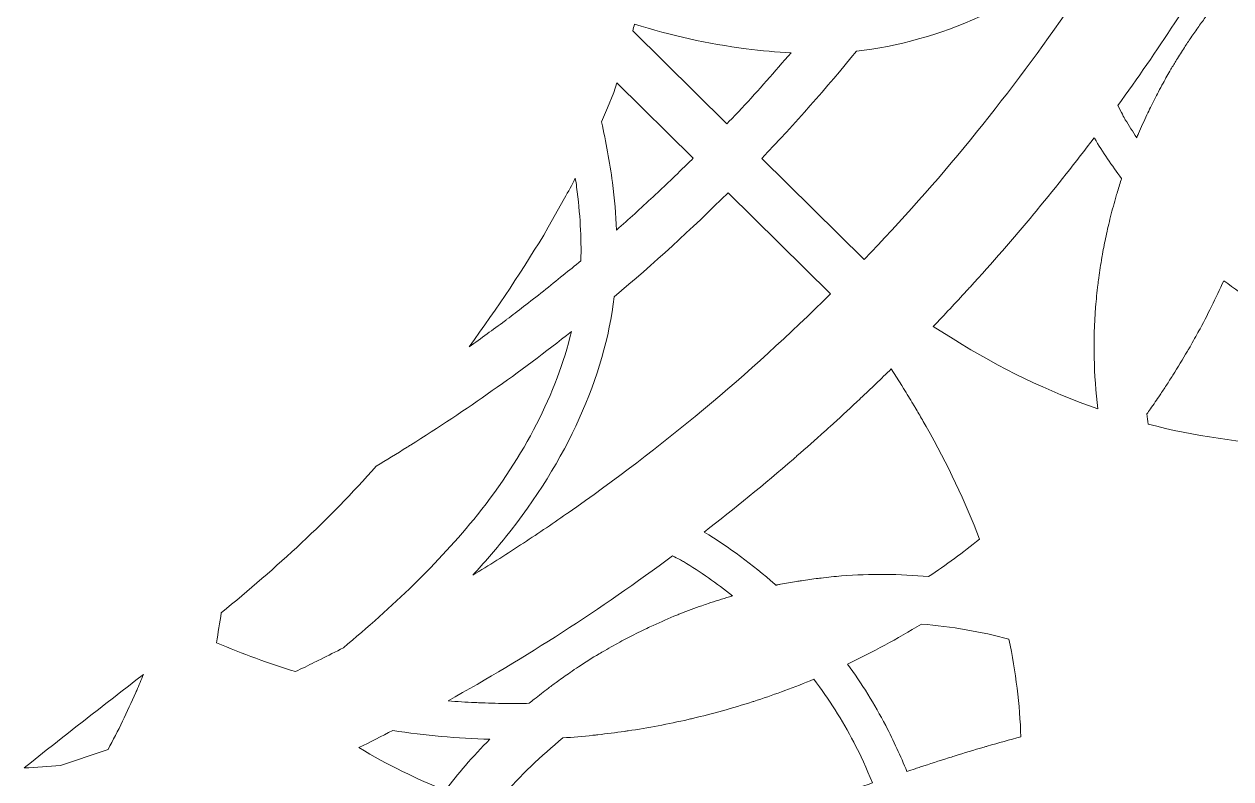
# Model space of a CAD drawing. Header units: millimetres. Extents: x -131 to 670, y -112 to 1620.
# Drawn here: x 509 to 575.5, y 616.4 to 657.9 of the extents above; entities that cross this region are included whole.
import ezdxf

# ---------------------------------------------------------------- set-up
doc = ezdxf.new("R2010")
doc.units = ezdxf.units.MM
doc.header["$MEASUREMENT"] = 0
doc.layers.add('Layer 2', color=7, linetype='Continuous')

msp = doc.modelspace()

# ---------------------------------------------------------------- linework, layer by layer
at = {"layer": 'Layer 2', "lineweight": 0}
for points, knots in [([(569.285, 653.463), (571.447, 656.451), (573.453, 659.531), (575.301, 662.694), (575.356, 662.788), (575.411, 662.883), (575.466, 662.978), (575.902, 663.729), (576.332, 664.483), (576.75, 665.244), (576.859, 664.038), (576.919, 662.822), (576.923, 661.597), (576.706, 661.38), (576.5, 661.153), (576.29, 660.929), (576.185, 660.817), (576.076, 660.709), (575.973, 660.595), (575.793, 660.397), (575.621, 660.193), (575.447, 659.991), (575.309, 659.831), (575.17, 659.674), (575.036, 659.512), (574.878, 659.32), (574.726, 659.124), (574.573, 658.93), (574.429, 658.747), (574.285, 658.565), (574.146, 658.379), (574.006, 658.193), (573.871, 658.004), (573.736, 657.815), (573.59, 657.612), (573.446, 657.407), (573.305, 657.2), (573.183, 657.02), (573.063, 656.839), (572.945, 656.657), (572.798, 656.431), (572.655, 656.202), (572.514, 655.973), (572.409, 655.802), (572.306, 655.631), (572.204, 655.457), (572.056, 655.205), (571.913, 654.951), (571.773, 654.695), (571.686, 654.537), (571.599, 654.38), (571.516, 654.221), (571.365, 653.935), (571.221, 653.646), (571.079, 653.355), (571.013, 653.219), (570.945, 653.085), (570.881, 652.949), (570.721, 652.608), (570.569, 652.264), (570.422, 651.917), (570.389, 651.841), (570.352, 651.766), (570.32, 651.689), (570.103, 652.015), (569.893, 652.345), (569.692, 652.678), (569.619, 652.8), (569.466, 653.096), (569.285, 653.463)], [0, 0, 0, 0, 1, 1, 1, 2, 2, 2, 3, 3, 3, 4, 4, 4, 5, 5, 5, 6, 6, 6, 7, 7, 7, 8, 8, 8, 9, 9, 9, 10, 10, 10, 11, 11, 11, 12, 12, 12, 13, 13, 13, 14, 14, 14, 15, 15, 15, 16, 16, 16, 17, 17, 17, 18, 18, 18, 19, 19, 19, 20, 20, 20, 21, 21, 21, 22, 22, 22, 23, 23, 23, 23]), ([(555.309, 644.975), (555.309, 644.975), (549.667, 650.549), (549.667, 650.549), (551.493, 652.46), (553.232, 654.433), (554.888, 656.46), (559.409, 656.961), (564.057, 659.03), (568.358, 662.471), (568.806, 662.829), (569.243, 663.2), (569.673, 663.577), (569.178, 662.765), (568.671, 661.96), (568.153, 661.161), (568.114, 661.1), (568.073, 661.04), (568.033, 660.979), (567.558, 660.249), (567.074, 659.525), (566.58, 658.805), (566.523, 658.721), (566.465, 658.637), (566.407, 658.553), (563.109, 653.777), (559.403, 649.237), (555.309, 644.975)], [0, 0, 0, 0, 1, 1, 1, 2, 2, 2, 3, 3, 3, 4, 4, 4, 5, 5, 5, 6, 6, 6, 7, 7, 7, 8, 8, 8, 9, 9, 9, 9]), ([(548.417, 653.157), (548.271, 653), (548.121, 652.848), (547.974, 652.692), (547.896, 652.612), (547.819, 652.532), (547.742, 652.451), (547.742, 652.451), (542.561, 657.569), (542.561, 657.569), (542.593, 657.693), (542.623, 657.818), (542.654, 657.943), (544.652, 657.318), (546.703, 656.861), (548.799, 656.587), (549.665, 656.474), (550.484, 656.408), (551.278, 656.369), (550.391, 655.333), (549.491, 654.309), (548.562, 653.311), (548.514, 653.259), (548.465, 653.208), (548.417, 653.157)], [0, 0, 0, 0, 1, 1, 1, 2, 2, 2, 3, 3, 3, 4, 4, 4, 5, 5, 5, 6, 6, 6, 7, 7, 7, 8, 8, 8, 8]), ([(541.688, 654.713), (541.688, 654.713), (545.891, 650.56), (545.891, 650.56), (545.869, 650.538), (545.847, 650.517), (545.825, 650.495), (545.469, 650.142), (545.112, 649.79), (544.751, 649.441), (544.442, 649.144), (544.129, 648.85), (543.816, 648.556), (543.478, 648.239), (543.136, 647.924), (542.793, 647.611), (542.463, 647.31), (542.13, 647.011), (541.796, 646.714), (541.752, 646.677), (541.709, 646.639), (541.666, 646.601), (541.629, 647.44), (541.558, 648.308), (541.438, 649.227), (541.292, 650.35), (541.09, 651.46), (540.841, 652.556), (540.841, 652.556), (541.162, 653.328), (541.162, 653.328), (541.162, 653.328), (541.509, 654.18), (541.509, 654.18), (541.509, 654.18), (541.688, 654.713), (541.688, 654.713)], [0, 0, 0, 0, 1, 1, 1, 2, 2, 2, 3, 3, 3, 4, 4, 4, 5, 5, 5, 6, 6, 6, 7, 7, 7, 8, 8, 8, 9, 9, 9, 10, 10, 10, 11, 11, 11, 12, 12, 12, 12]), ([(568.212, 643.832), (568.202, 643.75), (568.192, 643.668), (568.182, 643.586), (568.132, 643.177), (568.088, 642.767), (568.056, 642.355), (567.983, 641.425), (567.958, 640.492), (567.979, 639.558), (568, 638.622), (568.066, 637.685), (568.175, 636.749), (565.456, 637.697), (562.799, 638.979), (560.214, 640.597), (560.214, 640.597), (559.113, 641.286), (559.113, 641.286), (559.736, 641.934), (560.347, 642.59), (560.952, 643.25), (561.016, 643.32), (561.08, 643.39), (561.144, 643.46), (562.35, 644.781), (563.521, 646.127), (564.657, 647.495), (564.719, 647.57), (564.781, 647.645), (564.843, 647.72), (565.918, 649.022), (566.962, 650.344), (567.974, 651.686), (567.98, 651.675), (567.987, 651.663), (567.992, 651.654), (568.451, 650.893), (568.952, 650.154), (569.487, 649.437), (569.479, 649.414), (569.473, 649.391), (569.465, 649.368), (569.386, 649.125), (569.309, 648.88), (569.236, 648.634), (569.207, 648.536), (569.179, 648.437), (569.151, 648.339), (569.043, 647.963), (568.942, 647.585), (568.848, 647.205), (568.803, 647.023), (568.758, 646.84), (568.717, 646.658), (568.677, 646.482), (568.638, 646.306), (568.601, 646.13), (568.533, 645.805), (568.469, 645.479), (568.412, 645.152), (568.4, 645.082), (568.388, 645.011), (568.376, 644.94), (568.314, 644.572), (568.261, 644.203), (568.212, 643.832)], [0, 0, 0, 0, 1, 1, 1, 2, 2, 2, 3, 3, 3, 4, 4, 4, 5, 5, 5, 6, 6, 6, 7, 7, 7, 8, 8, 8, 9, 9, 9, 10, 10, 10, 11, 11, 11, 12, 12, 12, 13, 13, 13, 14, 14, 14, 15, 15, 15, 16, 16, 16, 17, 17, 17, 18, 18, 18, 19, 19, 19, 20, 20, 20, 21, 21, 21, 22, 22, 22, 22]), ([(537.909, 646.75), (537.909, 646.75), (538.801, 648.35), (538.801, 648.35), (539.008, 648.717), (539.206, 649.088), (539.397, 649.463), (539.421, 649.299), (539.449, 649.136), (539.47, 648.971), (539.662, 647.5), (539.738, 646.162), (539.703, 644.911), (539.379, 644.639), (539.05, 644.374), (538.723, 644.106), (538.363, 643.813), (538.006, 643.517), (537.641, 643.229), (537.278, 642.941), (536.909, 642.661), (536.541, 642.379), (536.238, 642.146), (535.939, 641.909), (535.633, 641.68), (535.589, 641.647), (535.545, 641.614), (535.501, 641.581), (535.182, 641.342), (534.857, 641.111), (534.535, 640.876), (534.209, 640.638), (533.884, 640.398), (533.554, 640.163), (535.092, 642.294), (536.556, 644.481), (537.909, 646.75)], [0, 0, 0, 0, 1, 1, 1, 2, 2, 2, 3, 3, 3, 4, 4, 4, 5, 5, 5, 6, 6, 6, 7, 7, 7, 8, 8, 8, 9, 9, 9, 10, 10, 10, 11, 11, 11, 12, 12, 12, 12]), ([(541.543, 642.926), (543.7, 644.739), (545.793, 646.65), (547.815, 648.659), (547.815, 648.659), (553.457, 643.085), (553.457, 643.085), (548.946, 638.607), (544.109, 634.577), (538.999, 631.016), (538.969, 630.996), (538.939, 630.975), (538.91, 630.955), (538.075, 630.374), (537.233, 629.805), (536.384, 629.25), (536.382, 629.249), (536.379, 629.247), (536.377, 629.245), (535.509, 628.678), (534.633, 628.123), (533.751, 627.582), (534.372, 628.258), (534.98, 628.949), (535.555, 629.668), (538.942, 633.902), (541.001, 638.471), (541.543, 642.926)], [0, 0, 0, 0, 1, 1, 1, 2, 2, 2, 3, 3, 3, 4, 4, 4, 5, 5, 5, 6, 6, 6, 7, 7, 7, 8, 8, 8, 9, 9, 9, 9]), ([(570.951, 635.907), (570.922, 636.092), (570.904, 636.28), (570.878, 636.466), (570.944, 636.557), (571.005, 636.651), (571.07, 636.743), (571.25, 636.998), (571.429, 637.255), (571.603, 637.514), (571.722, 637.69), (571.839, 637.867), (571.955, 638.045), (572.076, 638.23), (572.194, 638.416), (572.311, 638.603), (572.587, 639.039), (572.854, 639.479), (573.113, 639.924), (573.139, 639.969), (573.166, 640.014), (573.192, 640.059), (573.363, 640.355), (573.529, 640.653), (573.692, 640.952), (573.699, 640.964), (573.706, 640.977), (573.712, 640.99), (574.215, 641.913), (574.682, 642.852), (575.114, 643.808), (576.26, 642.955), (577.466, 642.191), (578.736, 641.53), (579.367, 641.202), (579.998, 640.906), (580.627, 640.633), (580.605, 640.566), (580.583, 640.503), (580.561, 640.436), (579.93, 638.564), (579.291, 636.667), (578.735, 634.77), (576.096, 634.859), (573.499, 635.242), (570.951, 635.907)], [0, 0, 0, 0, 1, 1, 1, 2, 2, 2, 3, 3, 3, 4, 4, 4, 5, 5, 5, 6, 6, 6, 7, 7, 7, 8, 8, 8, 9, 9, 9, 10, 10, 10, 11, 11, 11, 12, 12, 12, 13, 13, 13, 14, 14, 14, 15, 15, 15, 15]), ([(528.424, 633.589), (528.996, 633.93), (529.565, 634.28), (530.131, 634.633), (530.194, 634.672), (530.256, 634.712), (530.319, 634.751), (533.37, 636.664), (536.328, 638.749), (539.18, 641.001), (538.363, 637.602), (536.607, 634.16), (534.006, 630.907), (531.84, 628.201), (529.263, 625.805), (526.628, 623.583), (526.205, 623.367), (525.782, 623.152), (525.358, 622.94), (525.249, 622.887), (525.14, 622.834), (525.031, 622.78), (524.683, 622.608), (524.334, 622.435), (523.983, 622.268), (522.512, 622.712), (521.064, 623.248), (519.641, 623.861), (519.719, 624.414), (519.806, 624.965), (519.898, 625.514), (522.914, 627.981), (525.83, 630.624), (528.424, 633.589)], [0, 0, 0, 0, 1, 1, 1, 2, 2, 2, 3, 3, 3, 4, 4, 4, 5, 5, 5, 6, 6, 6, 7, 7, 7, 8, 8, 8, 9, 9, 9, 10, 10, 10, 11, 11, 11, 11]), ([(558.858, 627.503), (557.253, 627.647), (555.651, 627.664), (554.058, 627.539), (553.682, 627.509), (553.307, 627.47), (552.933, 627.426), (552.879, 627.42), (552.825, 627.413), (552.771, 627.406), (552.465, 627.368), (552.159, 627.326), (551.854, 627.279), (551.766, 627.265), (551.678, 627.252), (551.59, 627.238), (551.291, 627.189), (550.993, 627.135), (550.696, 627.078), (550.632, 627.065), (550.568, 627.054), (550.504, 627.041), (550.484, 627.037), (550.463, 627.034), (550.443, 627.03), (550.422, 627.049), (550.402, 627.069), (550.38, 627.088), (549.171, 628.157), (547.862, 629.121), (546.492, 629.957), (548.164, 631.249), (549.805, 632.592), (551.413, 633.983), (551.477, 634.039), (551.542, 634.096), (551.606, 634.152), (552.115, 634.594), (552.62, 635.042), (553.122, 635.494), (553.224, 635.585), (553.326, 635.677), (553.427, 635.77), (553.925, 636.221), (554.418, 636.676), (554.909, 637.137), (554.977, 637.201), (555.045, 637.264), (555.112, 637.328), (555.678, 637.862), (556.241, 638.401), (556.798, 638.948), (556.798, 638.948), (557.375, 638.027), (557.375, 638.027), (557.375, 638.027), (557.479, 637.862), (557.479, 637.862), (557.657, 637.577), (557.829, 637.293), (558, 637.009), (558.039, 636.944), (558.08, 636.88), (558.118, 636.815), (558.253, 636.588), (558.382, 636.362), (558.513, 636.135), (558.583, 636.014), (558.655, 635.893), (558.724, 635.772), (559.901, 633.688), (560.879, 631.62), (561.659, 629.569), (560.749, 628.835), (559.813, 628.149), (558.858, 627.503)], [0, 0, 0, 0, 1, 1, 1, 2, 2, 2, 3, 3, 3, 4, 4, 4, 5, 5, 5, 6, 6, 6, 7, 7, 7, 8, 8, 8, 9, 9, 9, 10, 10, 10, 11, 11, 11, 12, 12, 12, 13, 13, 13, 14, 14, 14, 15, 15, 15, 16, 16, 16, 17, 17, 17, 18, 18, 18, 19, 19, 19, 20, 20, 20, 21, 21, 21, 22, 22, 22, 23, 23, 23, 24, 24, 24, 25, 25, 25, 25]), ([(534.247, 620.546), (534.121, 620.551), (533.996, 620.556), (533.871, 620.563), (533.376, 620.587), (532.881, 620.616), (532.386, 620.659), (536.661, 623.037), (540.791, 625.704), (544.756, 628.645), (545.031, 628.507), (545.248, 628.394), (545.347, 628.334), (546.287, 627.767), (547.193, 627.133), (548.057, 626.444), (548.003, 626.429), (547.95, 626.409), (547.895, 626.393), (547.5, 626.277), (547.108, 626.153), (546.718, 626.021), (546.601, 625.981), (546.483, 625.941), (546.366, 625.9), (545.975, 625.762), (545.586, 625.618), (545.201, 625.464), (545.133, 625.437), (545.064, 625.412), (544.996, 625.385), (544.554, 625.206), (544.116, 625.015), (543.683, 624.816), (543.566, 624.762), (543.45, 624.704), (543.333, 624.649), (543.018, 624.499), (542.705, 624.344), (542.394, 624.183), (542.249, 624.108), (542.104, 624.033), (541.96, 623.955), (541.64, 623.783), (541.324, 623.605), (541.011, 623.422), (540.909, 623.363), (540.806, 623.307), (540.705, 623.247), (540.323, 623.018), (539.947, 622.779), (539.576, 622.534), (539.417, 622.43), (539.262, 622.322), (539.106, 622.215), (538.87, 622.053), (538.637, 621.889), (538.406, 621.721), (538.243, 621.602), (538.081, 621.484), (537.92, 621.363), (537.655, 621.161), (537.393, 620.954), (537.134, 620.744), (537.041, 620.668), (536.945, 620.598), (536.853, 620.522), (536.479, 620.514), (536.104, 620.51), (535.73, 620.512), (535.235, 620.514), (534.741, 620.527), (534.247, 620.546)], [0, 0, 0, 0, 1, 1, 1, 2, 2, 2, 3, 3, 3, 4, 4, 4, 5, 5, 5, 6, 6, 6, 7, 7, 7, 8, 8, 8, 9, 9, 9, 10, 10, 10, 11, 11, 11, 12, 12, 12, 13, 13, 13, 14, 14, 14, 15, 15, 15, 16, 16, 16, 17, 17, 17, 18, 18, 18, 19, 19, 19, 20, 20, 20, 21, 21, 21, 22, 22, 22, 23, 23, 23, 24, 24, 24, 24]), ([(562.088, 618.162), (562.029, 618.145), (561.97, 618.126), (561.911, 618.109), (561.364, 617.949), (560.819, 617.783), (560.273, 617.613), (560.163, 617.578), (560.054, 617.543), (559.944, 617.509), (559.431, 617.346), (558.918, 617.181), (558.406, 617.013), (558.307, 616.98), (558.209, 616.948), (558.11, 616.916), (557.96, 616.866), (557.809, 616.817), (557.659, 616.768), (557.318, 617.607), (556.933, 618.449), (556.496, 619.29), (555.88, 620.474), (555.173, 621.604), (554.39, 622.682), (555.775, 623.34), (557.135, 624.071), (558.457, 624.886), (560.127, 624.75), (561.738, 624.466), (563.28, 624.061), (563.658, 622.249), (563.881, 620.452), (563.939, 618.671), (563.322, 618.513), (562.705, 618.341), (562.088, 618.162)], [0, 0, 0, 0, 1, 1, 1, 2, 2, 2, 3, 3, 3, 4, 4, 4, 5, 5, 5, 6, 6, 6, 7, 7, 7, 8, 8, 8, 9, 9, 9, 10, 10, 10, 11, 11, 11, 12, 12, 12, 12]), ([(515.606, 622.11), (515.486, 621.815), (515.363, 621.522), (515.236, 621.23), (515.22, 621.193), (515.205, 621.155), (515.189, 621.118), (514.722, 620.048), (514.211, 619.002), (513.657, 617.983), (512.789, 617.674), (511.915, 617.382), (511.039, 617.096), (510.374, 617.042), (509.706, 616.998), (509.036, 616.96), (511.195, 618.697), (513.399, 620.396), (515.606, 622.11)], [0, 0, 0, 0, 1, 1, 1, 2, 2, 2, 3, 3, 3, 4, 4, 4, 5, 5, 5, 6, 6, 6, 6]), ([(535.338, 615.354), (536.368, 616.54), (537.502, 617.627), (538.712, 618.617), (539.265, 618.653), (539.816, 618.703), (540.367, 618.759), (540.458, 618.769), (540.548, 618.779), (540.638, 618.789), (541.128, 618.843), (541.617, 618.905), (542.105, 618.975), (542.171, 618.985), (542.236, 618.993), (542.302, 619.003), (543.411, 619.168), (544.515, 619.378), (545.612, 619.63), (545.693, 619.649), (545.773, 619.668), (545.854, 619.687), (546.96, 619.948), (548.058, 620.252), (549.144, 620.602), (549.172, 620.61), (549.199, 620.62), (549.226, 620.628), (549.738, 620.794), (550.248, 620.972), (550.755, 621.157), (550.817, 621.18), (550.879, 621.202), (550.941, 621.225), (551.475, 621.424), (552.007, 621.629), (552.535, 621.85), (553.362, 620.752), (554.101, 619.595), (554.736, 618.374), (555.099, 617.676), (555.441, 616.925), (555.757, 616.135), (554.491, 615.713), (553.25, 615.303), (552.042, 614.935), (552.021, 614.929), (552.001, 614.923), (551.98, 614.916), (551.603, 614.801), (551.228, 614.691), (550.857, 614.585), (550.804, 614.57), (550.752, 614.556), (550.698, 614.541), (550.353, 614.443), (550.01, 614.349), (549.671, 614.261), (549.606, 614.244), (549.543, 614.23), (549.478, 614.213), (549.149, 614.13), (548.822, 614.049), (548.498, 613.975), (548.444, 613.963), (548.392, 613.953), (548.338, 613.942), (547.626, 613.784), (546.928, 613.651), (546.249, 613.555), (546.247, 613.555), (546.244, 613.555), (546.243, 613.555), (546.08, 613.532), (545.905, 613.512), (545.724, 613.494), (545.666, 613.488), (545.604, 613.484), (545.544, 613.478), (545.411, 613.466), (545.275, 613.456), (545.134, 613.447), (545.063, 613.443), (544.99, 613.439), (544.917, 613.435), (544.772, 613.427), (544.621, 613.421), (544.467, 613.416), (544.396, 613.415), (544.327, 613.412), (544.255, 613.411), (544.031, 613.406), (543.801, 613.404), (543.562, 613.407), (543.556, 613.407), (543.552, 613.407), (543.547, 613.407), (543.289, 613.41), (543.019, 613.418), (542.744, 613.43), (542.665, 613.433), (542.583, 613.437), (542.503, 613.442), (542.284, 613.453), (542.061, 613.467), (541.833, 613.484), (541.757, 613.49), (541.682, 613.494), (541.604, 613.501), (541.307, 613.525), (541.003, 613.554), (540.692, 613.59), (540.634, 613.596), (540.575, 613.605), (540.518, 613.611), (540.258, 613.642), (539.993, 613.677), (539.724, 613.716), (539.627, 613.73), (539.529, 613.745), (539.431, 613.76), (539.16, 613.802), (538.884, 613.848), (538.605, 613.899), (538.54, 613.91), (538.477, 613.92), (538.412, 613.932), (538.074, 613.996), (537.73, 614.066), (537.382, 614.143), (537.292, 614.162), (537.201, 614.185), (537.11, 614.205), (536.838, 614.268), (536.564, 614.334), (536.286, 614.405), (536.182, 614.431), (536.078, 614.458), (535.973, 614.486), (535.611, 614.582), (535.247, 614.683), (534.879, 614.795), (534.878, 614.795), (534.877, 614.796), (534.876, 614.796), (535.026, 614.983), (535.178, 615.17), (535.338, 615.354)], [0, 0, 0, 0, 1, 1, 1, 2, 2, 2, 3, 3, 3, 4, 4, 4, 5, 5, 5, 6, 6, 6, 7, 7, 7, 8, 8, 8, 9, 9, 9, 10, 10, 10, 11, 11, 11, 12, 12, 12, 13, 13, 13, 14, 14, 14, 15, 15, 15, 16, 16, 16, 17, 17, 17, 18, 18, 18, 19, 19, 19, 20, 20, 20, 21, 21, 21, 22, 22, 22, 23, 23, 23, 24, 24, 24, 25, 25, 25, 26, 26, 26, 27, 27, 27, 28, 28, 28, 29, 29, 29, 30, 30, 30, 31, 31, 31, 32, 32, 32, 33, 33, 33, 34, 34, 34, 35, 35, 35, 36, 36, 36, 37, 37, 37, 38, 38, 38, 39, 39, 39, 40, 40, 40, 41, 41, 41, 42, 42, 42, 43, 43, 43, 44, 44, 44, 45, 45, 45, 46, 46, 46, 47, 47, 47, 48, 48, 48, 49, 49, 49, 49]), ([(527.481, 618.081), (528.106, 618.389), (528.727, 618.704), (529.345, 619.024), (531.117, 618.752), (532.902, 618.594), (534.691, 618.544), (534.225, 618.075), (533.773, 617.591), (533.339, 617.091), (532.951, 616.645), (532.589, 616.185), (532.247, 615.717), (530.672, 616.344), (529.069, 617.115), (527.481, 618.081)], [0, 0, 0, 0, 1, 1, 1, 2, 2, 2, 3, 3, 3, 4, 4, 4, 5, 5, 5, 5])]:
    msp.add_open_spline(points, degree=3, knots=knots, dxfattribs=at)

doc.saveas('drawing.dxf')
